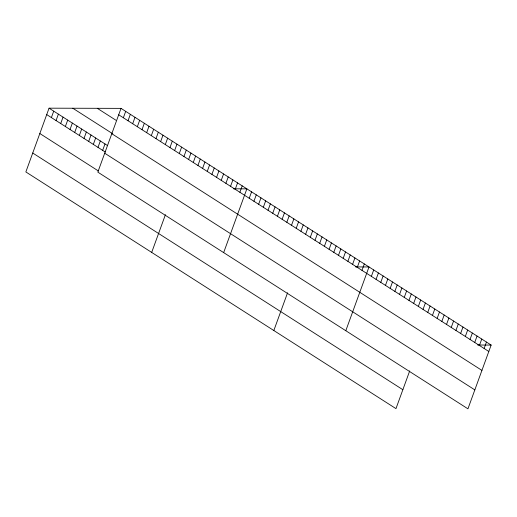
<?xml version="1.0" encoding="UTF-8"?>
<svg xmlns="http://www.w3.org/2000/svg" width="517" height="517" viewBox="0 0 517 517"><rect width="100%" height="100%" fill="white"/><g stroke="black" fill="none" stroke-linecap="round" stroke-linejoin="round"><path stroke-width="0.78" d="M121.03 108.37L97.823 172.135L467.943 408.824L491.15 345.059L121.03 108.37L49.057 108.176L25.85 171.941L395.97 408.63L409.703 370.902M51.383 117.579L53.716 111.161M56.043 120.558L58.382 114.141M60.702 123.537L63.042 117.12M65.362 126.516L67.701 120.099M70.028 129.496L72.361 123.078M74.687 132.481L77.02 126.064M79.347 135.46L81.686 129.043M84.006 138.44L86.345 132.022M88.672 141.419L91.005 135.002M93.331 144.398L95.664 137.981M97.991 147.384L100.324 140.967M102.65 150.363L104.99 143.946M123.356 117.773L125.689 111.355M128.016 120.752L130.349 114.335M132.675 123.731L135.015 117.314M137.335 126.71L139.674 120.293M142.001 129.689L144.333 123.272M146.66 132.675L148.993 126.258M151.319 135.654L153.659 129.237M155.979 138.634L158.318 132.216M160.638 141.613L162.978 135.195M165.304 144.592L167.637 138.175M169.964 147.578L172.297 141.16M174.623 150.557L176.963 144.14M179.283 153.536L181.622 147.119M183.942 156.515L186.282 150.098M151.688 252.412L165.421 214.691M188.608 159.495L190.941 153.077M193.268 162.48L195.6 156.063M197.927 165.459L200.266 159.042M202.586 168.439L204.926 162.021M207.246 171.418L209.585 165.001M211.912 174.397L214.245 167.98M216.571 177.383L218.904 170.965M221.231 180.362L223.57 173.945M225.89 183.341L228.23 176.924M230.55 186.32L232.889 179.903M235.216 189.3L237.549 182.882M239.875 192.285L242.208 185.868M223.661 252.606L246.874 188.847L233.413 188.808M249.233 198.269L251.566 191.852M253.931 201.275L256.264 194.851M258.629 204.273L260.962 197.856M263.327 207.278L265.66 200.861M268.026 210.283L270.359 203.866M272.724 213.288L275.057 206.871M277.416 216.293L279.755 209.876M282.114 219.298L284.453 212.881M286.812 222.304L289.152 215.88M291.51 225.302L293.85 218.885M296.209 228.307L298.548 221.89M300.907 231.312L303.24 224.895M305.605 234.317L307.938 227.9M273.829 330.525L287.562 292.796M310.303 237.322L312.636 230.905M315.002 240.327L317.335 233.91M319.7 243.333L322.033 236.909M324.398 246.331L326.731 239.914M329.09 249.336L331.429 242.919M333.788 252.341L336.128 245.924M338.486 255.346L340.826 248.929M343.185 258.351L345.524 251.934M347.883 261.356L350.222 254.933M352.581 264.355L354.921 257.938M357.279 267.36L359.612 260.943M361.978 270.365L364.311 263.948M345.802 330.718L369.009 266.953L355.554 266.914M371.374 276.375L373.707 269.958M376.072 279.38L378.405 272.963M380.771 282.385L383.103 275.962M385.462 285.384L387.802 278.967M390.161 288.389L392.5 281.972M394.859 291.394L397.198 284.977M399.557 294.399L401.896 287.982M404.255 297.404L406.595 290.987M408.953 300.409L411.286 293.992M413.652 303.414L415.985 296.991M418.35 306.413L420.683 299.996M423.048 309.418L425.381 303.001M427.746 312.423L430.079 306.006M432.445 315.428L434.778 309.011M437.136 318.433L439.476 312.016M441.835 321.438L444.174 315.021M446.533 324.443L448.872 318.02M451.231 327.442L453.571 321.025M455.929 330.447L458.269 324.03M460.628 333.452L462.967 327.035M465.326 336.457L467.659 330.04M470.024 339.462L472.357 333.045M474.722 342.467L477.055 336.05M479.421 345.472L481.754 339.049M484.119 348.471L486.452 342.054M477.689 345.02L491.15 345.059M118.697 114.787L488.817 351.476M97.28 108.305L115.924 120.228M72.807 108.24L112.758 133.787M111.808 133.716L481.928 370.398M49.057 108.176L107.652 145.645M46.724 114.593L105.313 152.063M104.712 153.213L474.832 389.896M39.835 133.522L98.424 170.991M32.739 153.019L402.859 389.702"/></g></svg>
